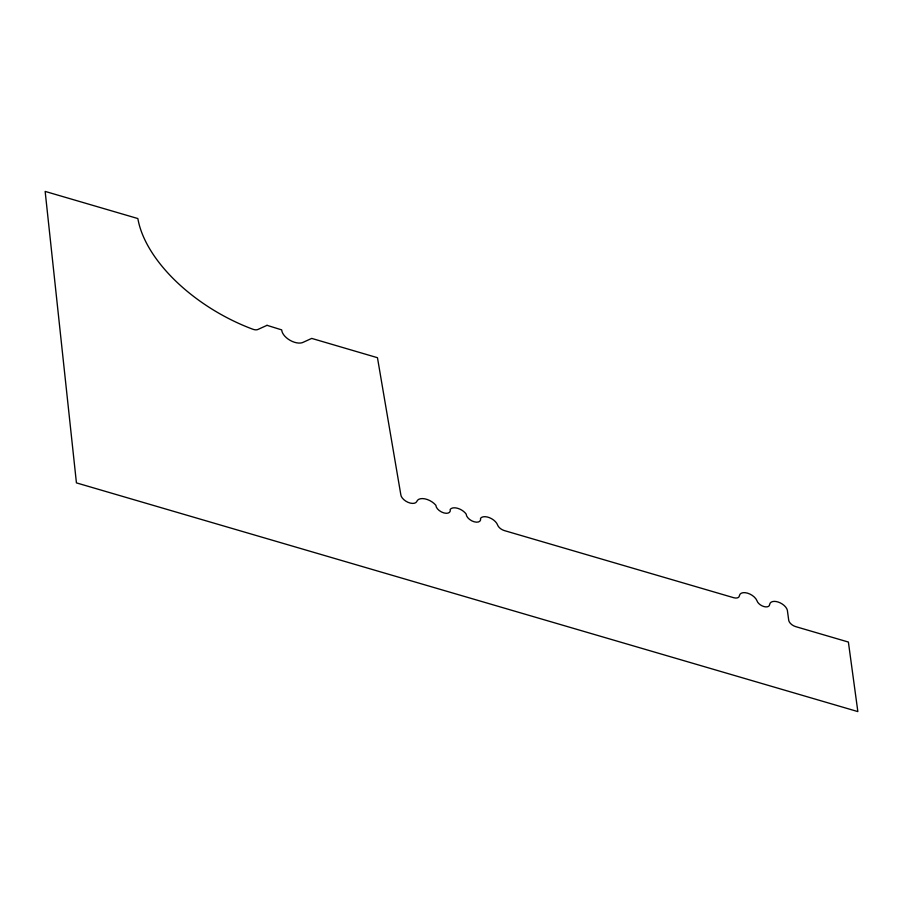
<?xml version="1.0" encoding="UTF-8"?>
<svg xmlns="http://www.w3.org/2000/svg" width="903" height="903" viewBox="0 0 903 903"><rect width="100%" height="100%" fill="white"/><g stroke="black" fill="none" stroke-linecap="round" stroke-linejoin="round"><path stroke-width="1.35" d="M267.028 325.328L257.886 329.482A7.032 3.917 29.6 0 1 252.795 329.211A130.134 72.398 29.6 0 1 137.854 218.549L45.15 191.413L76.428 482.879L857.85 711.587L848.391 642.056L795.712 626.637A7.032 3.917 29.6 0 1 788.714 620.282L787.36 610.259A9.798 5.452 29.6 0 0 778.16 602.03A9.798 5.452 29.6 0 0 769.661 604.468A7.032 3.917 29.6 0 1 763.87 606.545A7.032 3.917 29.6 0 1 756.996 600.788A9.877 5.497 29.6 0 0 747.503 593.147A9.877 5.497 29.6 0 0 739.41 595.653A7.032 3.917 29.6 0 1 733.608 597.684L504.405 530.603A7.032 3.917 29.6 0 1 497.609 525.027A9.877 5.497 29.6 0 0 489.381 517.645A9.877 5.497 29.6 0 0 480.52 518.333A7.913 4.402 29.6 0 1 474.109 521.765A7.913 4.402 29.6 0 1 466.208 514.146A9.877 5.497 29.6 0 0 457.719 508.321A9.877 5.497 29.6 0 0 450.179 509.45A7.913 4.402 29.6 0 1 443.802 512.893A7.913 4.402 29.6 0 1 435.878 505.285A11.942 6.637 29.6 0 0 424.794 498.828A11.942 6.637 29.6 0 0 416.723 501.628A8.94 4.966 29.6 0 1 407.84 502.249A8.94 4.966 29.6 0 1 400.785 494.494L377.465 357.701L311.727 338.411L303.521 342.135A13.195 7.337 29.6 0 1 290.213 340.408A13.195 7.337 29.6 0 1 281.713 329.888L267.028 325.328"/></g></svg>
